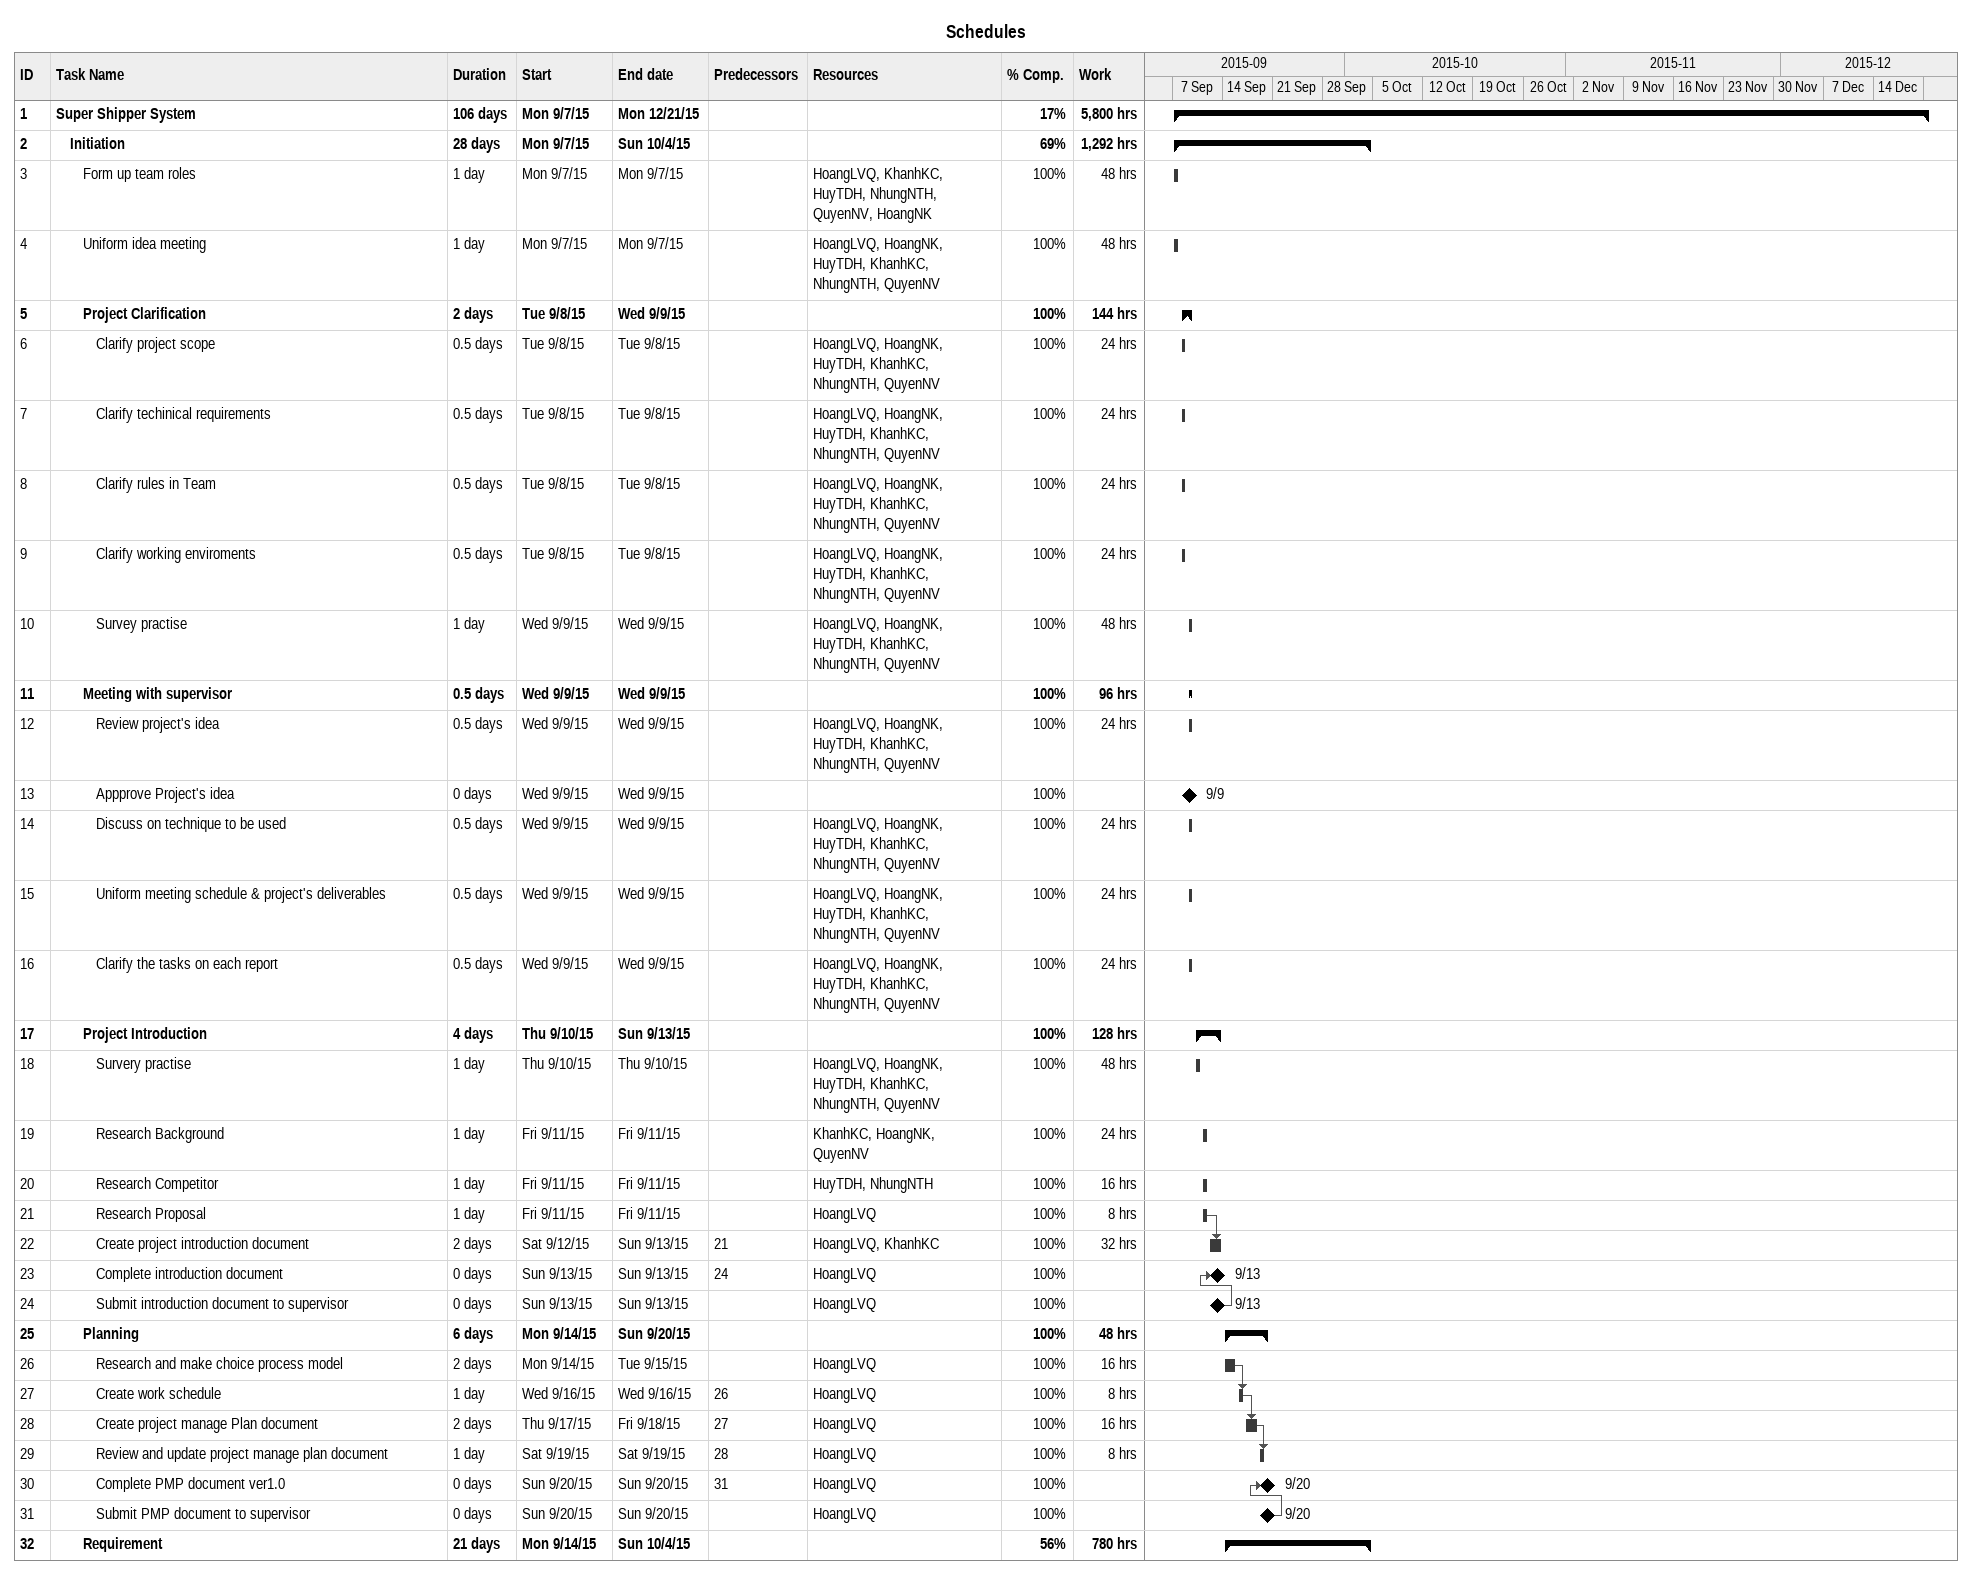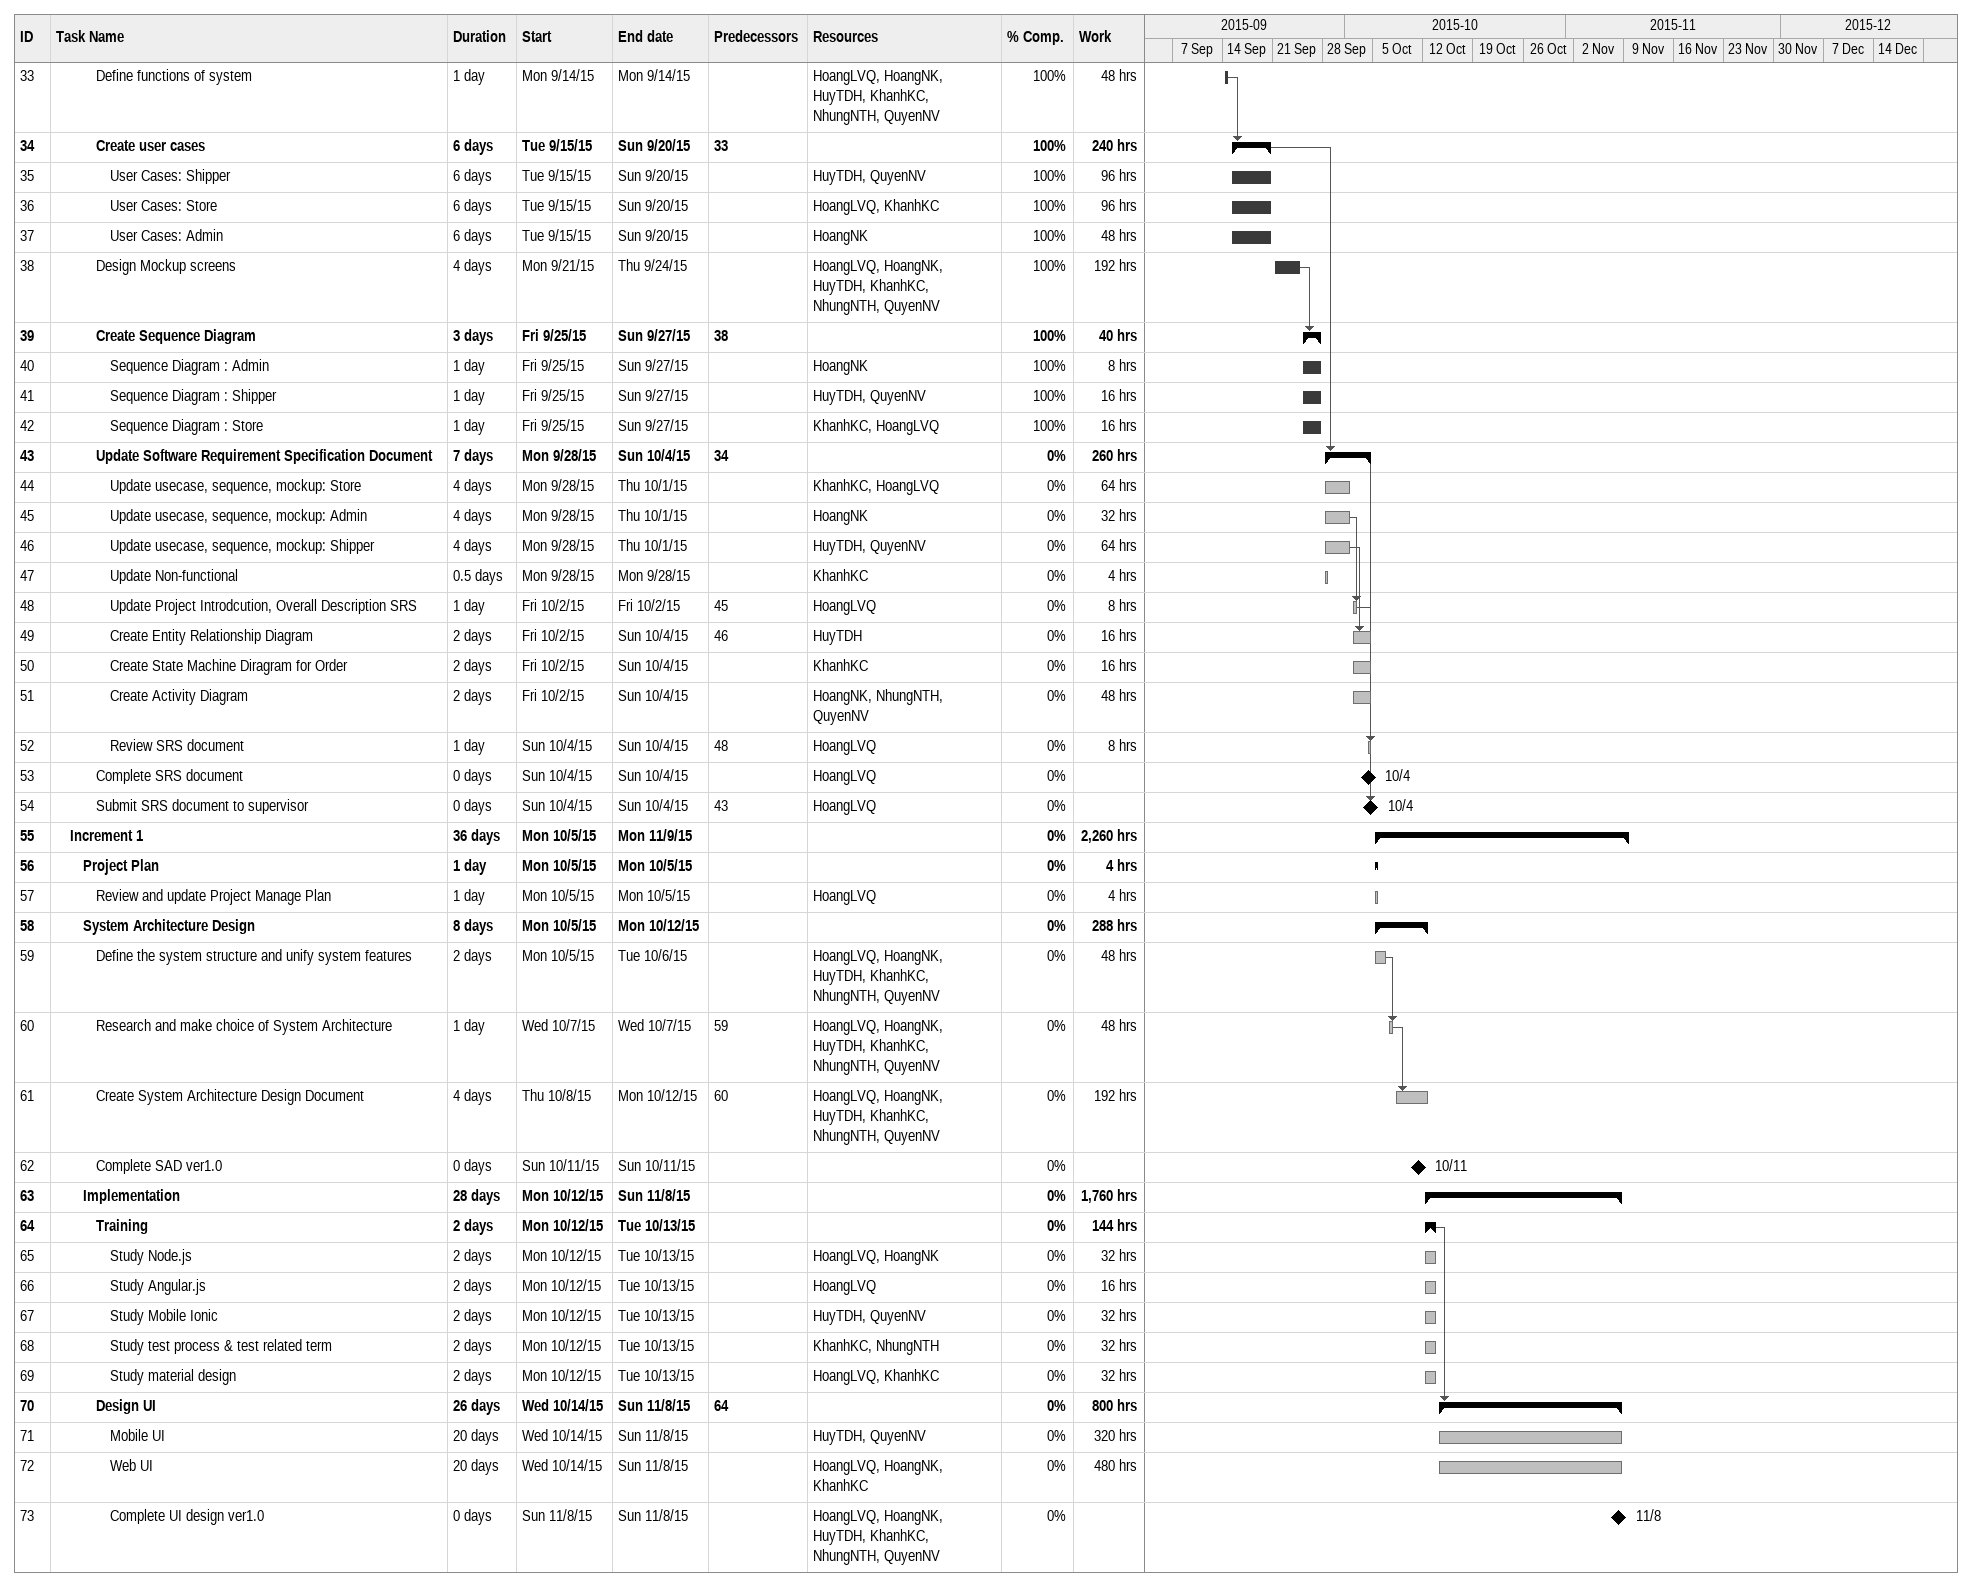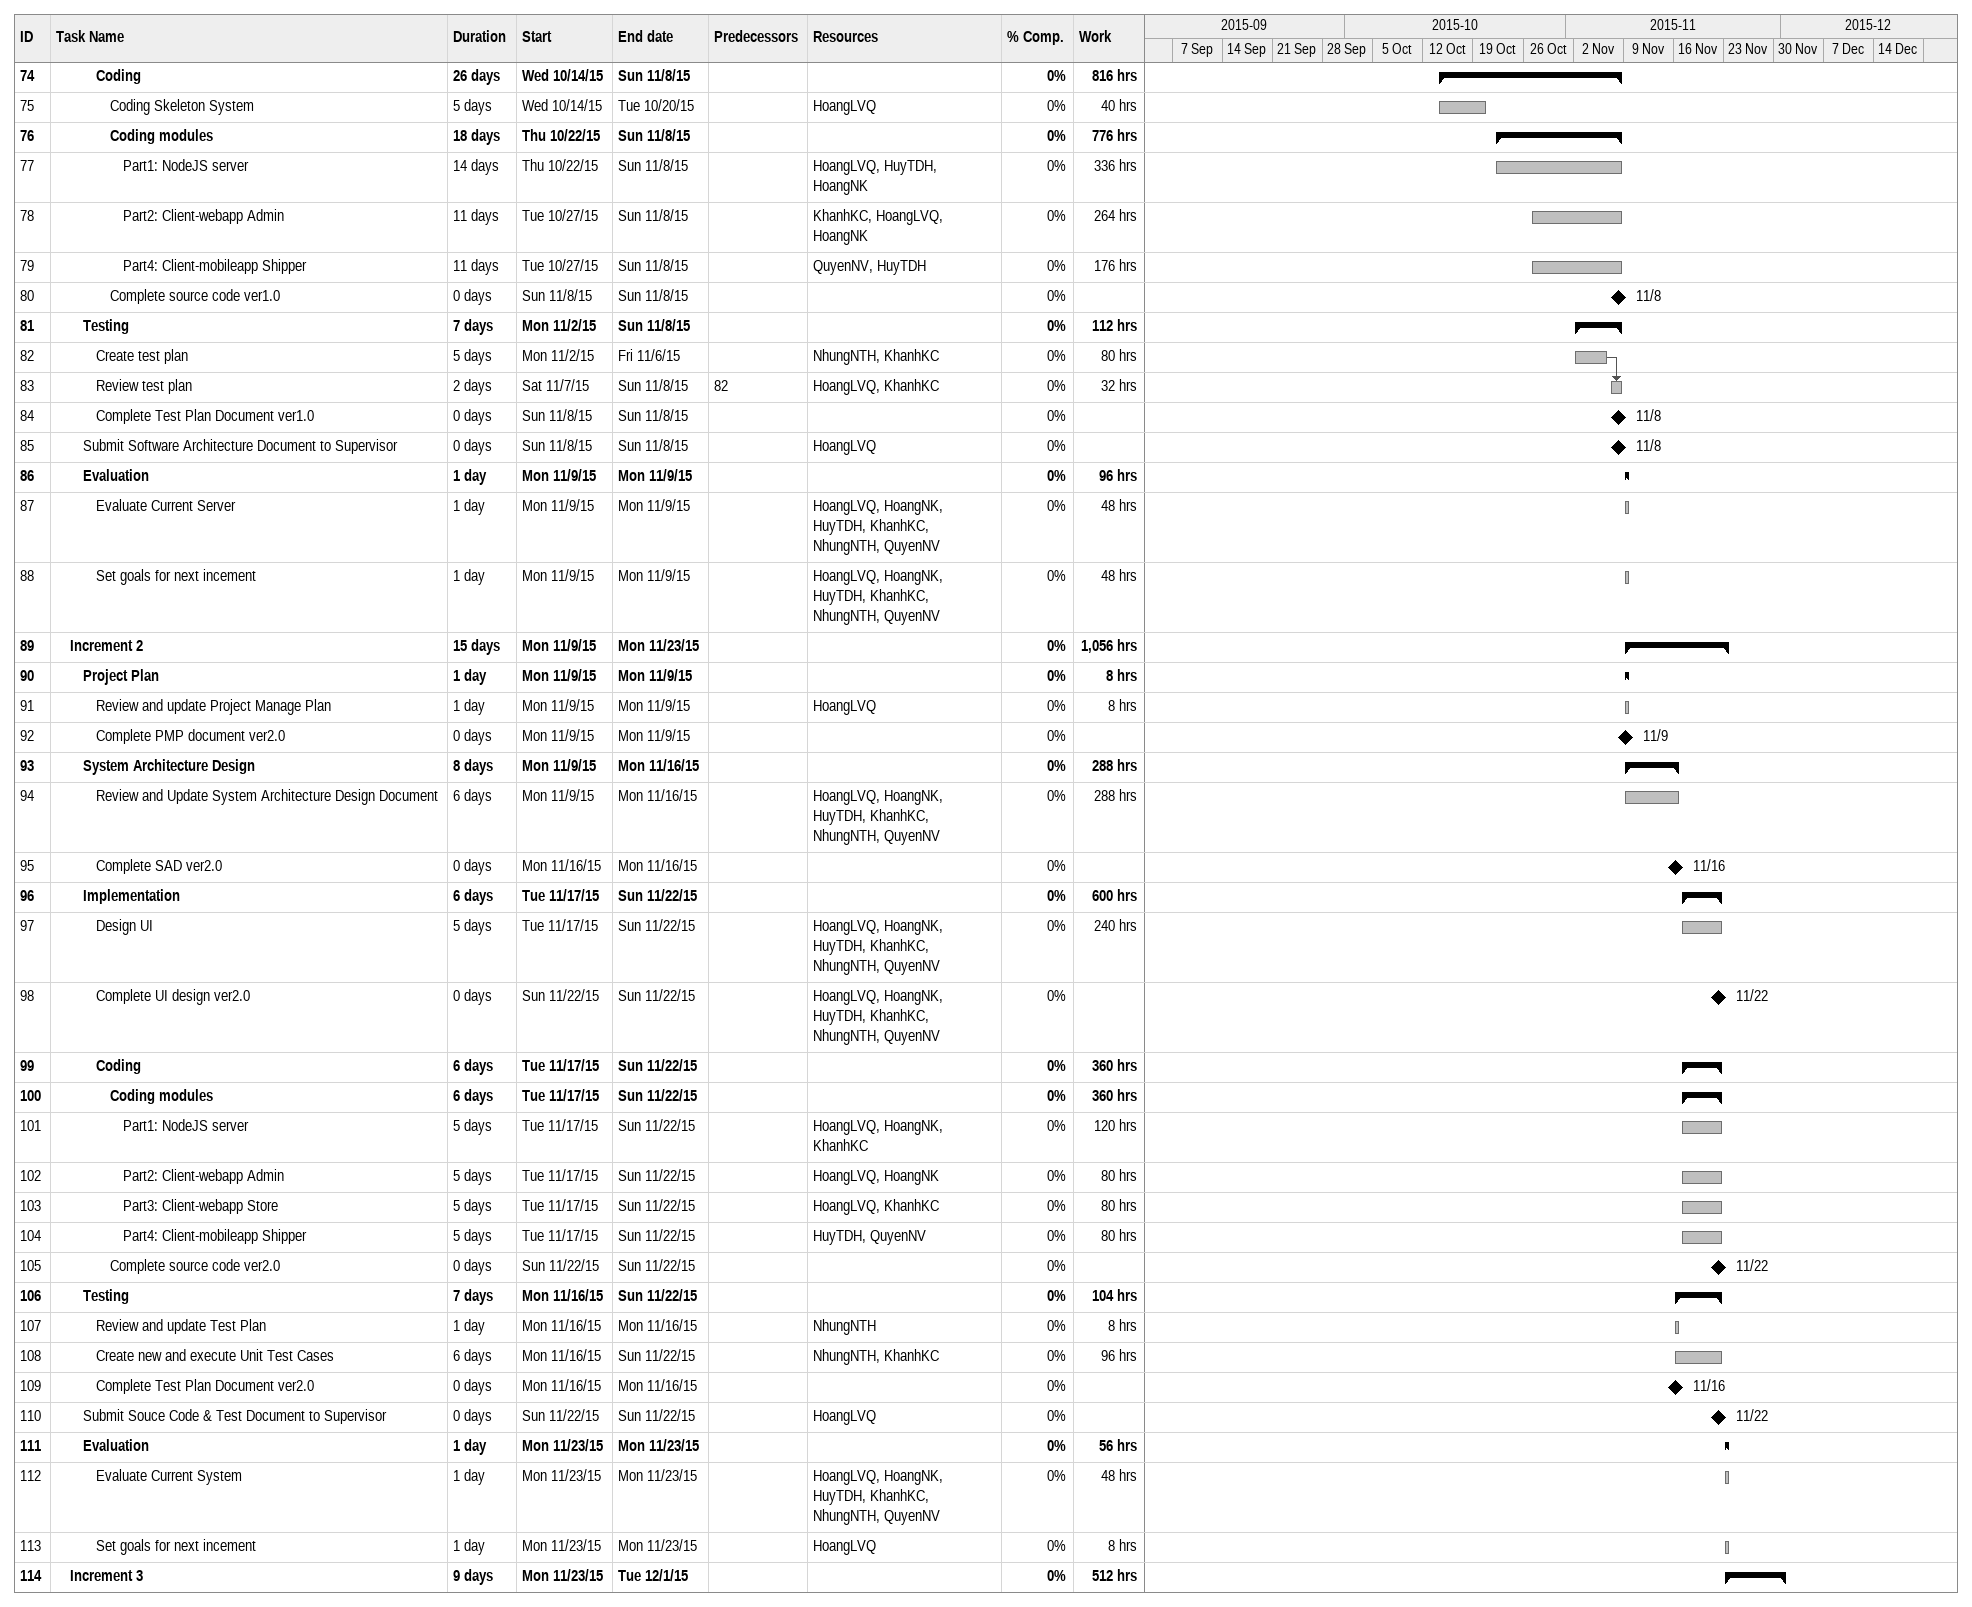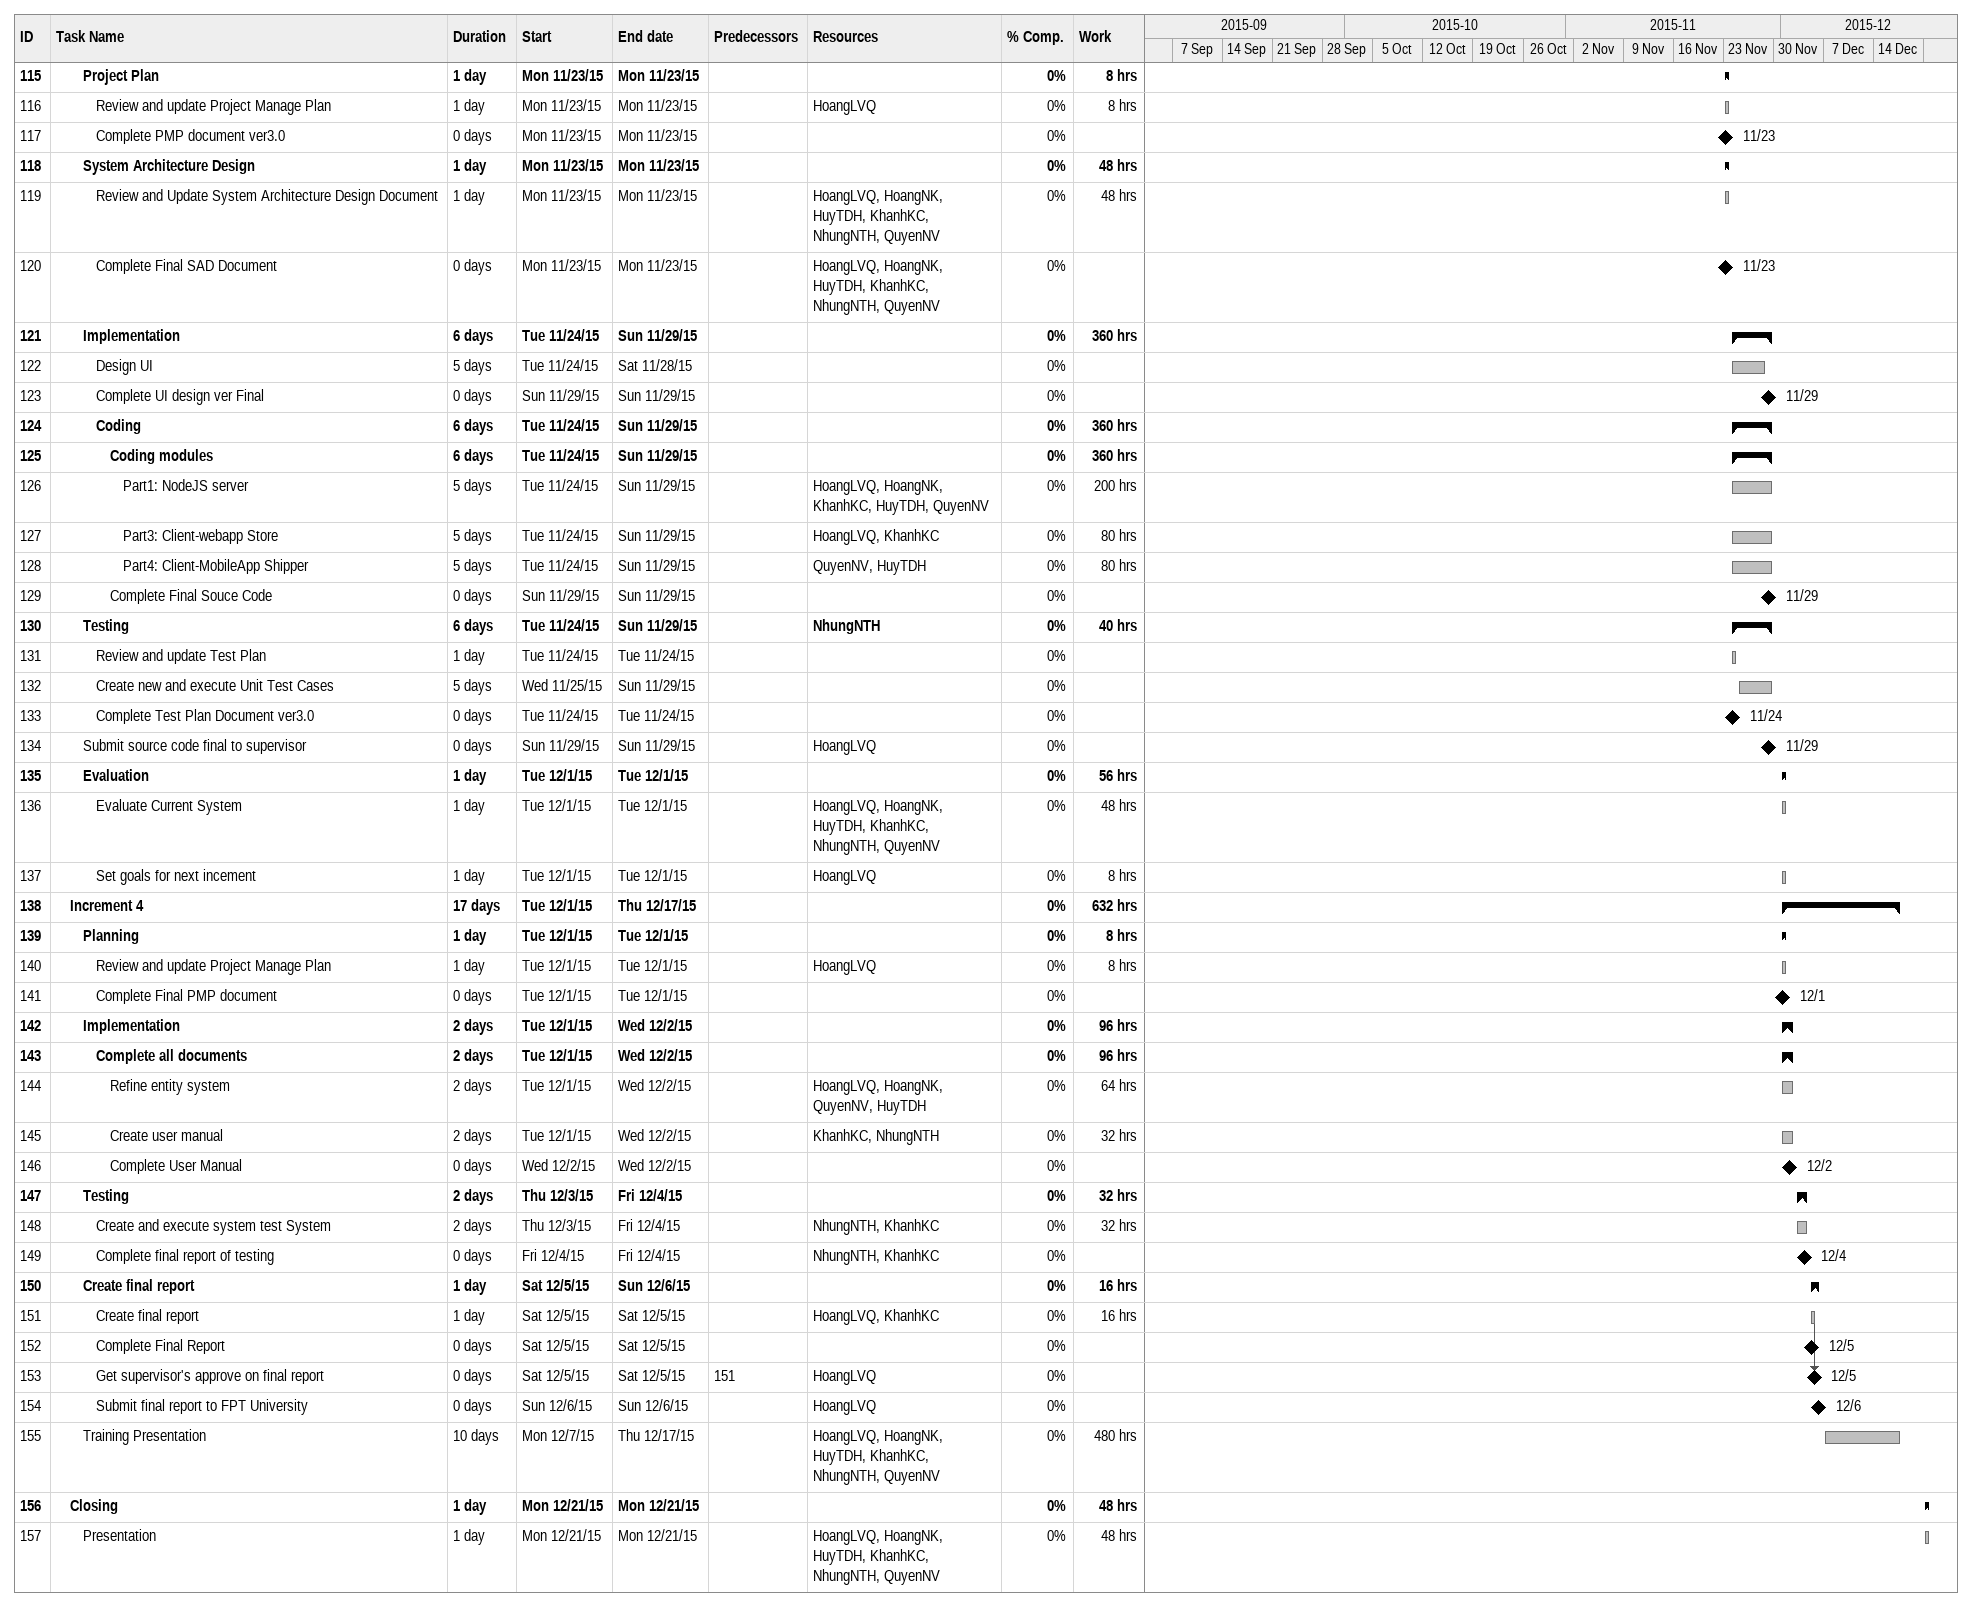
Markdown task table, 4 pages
Schedules

| ID | Level | Task | Duration | Start | Finish | Predecessors | Resources | % complete | Work (h) |
|---|---|---|---|---|---|---|---|---|---|
| 1 | 1 | **Super Shipper System** | 106d | 2015-09-07 | 2015-12-21 |  |  | 17 | 5800 |
| 2 | 2 | **Initiation** | 28d | 2015-09-07 | 2015-10-04 |  |  | 69 | 1292 |
| 3 | 3 | Form up team roles | 1d | 2015-09-07 | 2015-09-07 |  | HoangLVQ, KhanhKC, HuyTDH, NhungNTH, QuyenNV, HoangNK | 100 | 48 |
| 4 | 3 | Uniform idea meeting | 1d | 2015-09-07 | 2015-09-07 |  | HoangLVQ, HoangNK, HuyTDH, KhanhKC, NhungNTH, QuyenNV | 100 | 48 |
| 5 | 3 | **Project Clarification** | 2d | 2015-09-08 | 2015-09-09 |  |  | 100 | 144 |
| 6 | 4 | Clarify project scope | 0.5d | 2015-09-08 | 2015-09-08 |  | HoangLVQ, HoangNK, HuyTDH, KhanhKC, NhungNTH, QuyenNV | 100 | 24 |
| 7 | 4 | Clarify techinical requirements | 0.5d | 2015-09-08 | 2015-09-08 |  | HoangLVQ, HoangNK, HuyTDH, KhanhKC, NhungNTH, QuyenNV | 100 | 24 |
| 8 | 4 | Clarify rules in Team | 0.5d | 2015-09-08 | 2015-09-08 |  | HoangLVQ, HoangNK, HuyTDH, KhanhKC, NhungNTH, QuyenNV | 100 | 24 |
| 9 | 4 | Clarify working enviroments | 0.5d | 2015-09-08 | 2015-09-08 |  | HoangLVQ, HoangNK, HuyTDH, KhanhKC, NhungNTH, QuyenNV | 100 | 24 |
| 10 | 4 | Survey practise | 1d | 2015-09-09 | 2015-09-09 |  | HoangLVQ, HoangNK, HuyTDH, KhanhKC, NhungNTH, QuyenNV | 100 | 48 |
| 11 | 3 | **Meeting with supervisor** | 0.5d | 2015-09-09 | 2015-09-09 |  |  | 100 | 96 |
| 12 | 4 | Review project's idea | 0.5d | 2015-09-09 | 2015-09-09 |  | HoangLVQ, HoangNK, HuyTDH, KhanhKC, NhungNTH, QuyenNV | 100 | 24 |
| 13 | 4 | Appprove Project's idea | 0d | 2015-09-09 | 2015-09-09 |  |  | 100 |  |
| 14 | 4 | Discuss on technique to be used | 0.5d | 2015-09-09 | 2015-09-09 |  | HoangLVQ, HoangNK, HuyTDH, KhanhKC, NhungNTH, QuyenNV | 100 | 24 |
| 15 | 4 | Uniform meeting schedule & project's deliverables | 0.5d | 2015-09-09 | 2015-09-09 |  | HoangLVQ, HoangNK, HuyTDH, KhanhKC, NhungNTH, QuyenNV | 100 | 24 |
| 16 | 4 | Clarify the tasks on each report | 0.5d | 2015-09-09 | 2015-09-09 |  | HoangLVQ, HoangNK, HuyTDH, KhanhKC, NhungNTH, QuyenNV | 100 | 24 |
| 17 | 3 | **Project Introduction** | 4d | 2015-09-10 | 2015-09-13 |  |  | 100 | 128 |
| 18 | 4 | Survery practise | 1d | 2015-09-10 | 2015-09-10 |  | HoangLVQ, HoangNK, HuyTDH, KhanhKC, NhungNTH, QuyenNV | 100 | 48 |
| 19 | 4 | Research Background | 1d | 2015-09-11 | 2015-09-11 |  | KhanhKC, HoangNK, QuyenNV | 100 | 24 |
| 20 | 4 | Research Competitor | 1d | 2015-09-11 | 2015-09-11 |  | HuyTDH, NhungNTH | 100 | 16 |
| 21 | 4 | Research Proposal | 1d | 2015-09-11 | 2015-09-11 |  | HoangLVQ | 100 | 8 |
| 22 | 4 | Create project introduction document | 2d | 2015-09-12 | 2015-09-13 | 21 | HoangLVQ, KhanhKC | 100 | 32 |
| 23 | 4 | Complete introduction document | 0d | 2015-09-13 | 2015-09-13 | 24 | HoangLVQ | 100 |  |
| 24 | 4 | Submit introduction document to supervisor | 0d | 2015-09-13 | 2015-09-13 |  | HoangLVQ | 100 |  |
| 25 | 3 | **Planning** | 6d | 2015-09-14 | 2015-09-20 |  |  | 100 | 48 |
| 26 | 4 | Research and make choice process model | 2d | 2015-09-14 | 2015-09-15 |  | HoangLVQ | 100 | 16 |
| 27 | 4 | Create work schedule | 1d | 2015-09-16 | 2015-09-16 | 26 | HoangLVQ | 100 | 8 |
| 28 | 4 | Create project manage Plan document | 2d | 2015-09-17 | 2015-09-18 | 27 | HoangLVQ | 100 | 16 |
| 29 | 4 | Review and update project manage plan document | 1d | 2015-09-19 | 2015-09-19 | 28 | HoangLVQ | 100 | 8 |
| 30 | 4 | Complete PMP document ver1.0 | 0d | 2015-09-20 | 2015-09-20 | 31 | HoangLVQ | 100 |  |
| 31 | 4 | Submit PMP document to supervisor | 0d | 2015-09-20 | 2015-09-20 |  | HoangLVQ | 100 |  |
| 32 | 3 | **Requirement** | 21d | 2015-09-14 | 2015-10-04 |  |  | 56 | 780 |
| 33 | 4 | Define functions of system | 1d | 2015-09-14 | 2015-09-14 |  | HoangLVQ, HoangNK, HuyTDH, KhanhKC, NhungNTH, QuyenNV | 100 | 48 |
| 34 | 4 | **Create user cases** | 6d | 2015-09-15 | 2015-09-20 | 33 |  | 100 | 240 |
| 35 | 5 | User Cases: Shipper | 6d | 2015-09-15 | 2015-09-20 |  | HuyTDH, QuyenNV | 100 | 96 |
| 36 | 5 | User Cases: Store | 6d | 2015-09-15 | 2015-09-20 |  | HoangLVQ, KhanhKC | 100 | 96 |
| 37 | 5 | User Cases: Admin | 6d | 2015-09-15 | 2015-09-20 |  | HoangNK | 100 | 48 |
| 38 | 4 | Design Mockup screens | 4d | 2015-09-21 | 2015-09-24 |  | HoangLVQ, HoangNK, HuyTDH, KhanhKC, NhungNTH, QuyenNV | 100 | 192 |
| 39 | 4 | **Create Sequence Diagram** | 3d | 2015-09-25 | 2015-09-27 | 38 |  | 100 | 40 |
| 40 | 5 | Sequence Diagram : Admin | 1d | 2015-09-25 | 2015-09-27 |  | HoangNK | 100 | 8 |
| 41 | 5 | Sequence Diagram : Shipper | 1d | 2015-09-25 | 2015-09-27 |  | HuyTDH, QuyenNV | 100 | 16 |
| 42 | 5 | Sequence Diagram : Store | 1d | 2015-09-25 | 2015-09-27 |  | KhanhKC, HoangLVQ | 100 | 16 |
| 43 | 4 | **Update Software Requirement Specification Document** | 7d | 2015-09-28 | 2015-10-04 | 34 |  | 0 | 260 |
| 44 | 5 | Update usecase, sequence, mockup: Store | 4d | 2015-09-28 | 2015-10-01 |  | KhanhKC, HoangLVQ | 0 | 64 |
| 45 | 5 | Update usecase, sequence, mockup: Admin | 4d | 2015-09-28 | 2015-10-01 |  | HoangNK | 0 | 32 |
| 46 | 5 | Update usecase, sequence, mockup: Shipper | 4d | 2015-09-28 | 2015-10-01 |  | HuyTDH, QuyenNV | 0 | 64 |
| 47 | 5 | Update Non-functional | 0.5d | 2015-09-28 | 2015-09-28 |  | KhanhKC | 0 | 4 |
| 48 | 5 | Update Project Introdcution, Overall Description SRS | 1d | 2015-10-02 | 2015-10-02 | 45 | HoangLVQ | 0 | 8 |
| 49 | 5 | Create Entity Relationship Diagram | 2d | 2015-10-02 | 2015-10-04 | 46 | HuyTDH | 0 | 16 |
| 50 | 5 | Create State Machine Diragram for Order | 2d | 2015-10-02 | 2015-10-04 |  | KhanhKC | 0 | 16 |
| 51 | 5 | Create Activity Diagram | 2d | 2015-10-02 | 2015-10-04 |  | HoangNK, NhungNTH, QuyenNV | 0 | 48 |
| 52 | 5 | Review SRS document | 1d | 2015-10-04 | 2015-10-04 | 48 | HoangLVQ | 0 | 8 |
| 53 | 4 | Complete SRS document | 0d | 2015-10-04 | 2015-10-04 |  | HoangLVQ | 0 |  |
| 54 | 4 | Submit SRS document to supervisor | 0d | 2015-10-04 | 2015-10-04 | 43 | HoangLVQ | 0 |  |
| 55 | 2 | **Increment 1** | 36d | 2015-10-05 | 2015-11-09 |  |  | 0 | 2260 |
| 56 | 3 | **Project Plan** | 1d | 2015-10-05 | 2015-10-05 |  |  | 0 | 4 |
| 57 | 4 | Review and update Project Manage Plan | 1d | 2015-10-05 | 2015-10-05 |  | HoangLVQ | 0 | 4 |
| 58 | 3 | **System Architecture Design** | 8d | 2015-10-05 | 2015-10-12 |  |  | 0 | 288 |
| 59 | 4 | Define the system structure and unify system features | 2d | 2015-10-05 | 2015-10-06 |  | HoangLVQ, HoangNK, HuyTDH, KhanhKC, NhungNTH, QuyenNV | 0 | 48 |
| 60 | 4 | Research and make choice of System Architecture | 1d | 2015-10-07 | 2015-10-07 | 59 | HoangLVQ, HoangNK, HuyTDH, KhanhKC, NhungNTH, QuyenNV | 0 | 48 |
| 61 | 4 | Create System Architecture Design Document | 4d | 2015-10-08 | 2015-10-12 | 60 | HoangLVQ, HoangNK, HuyTDH, KhanhKC, NhungNTH, QuyenNV | 0 | 192 |
| 62 | 4 | Complete SAD ver1.0 | 0d | 2015-10-11 | 2015-10-11 |  |  | 0 |  |
| 63 | 3 | **Implementation** | 28d | 2015-10-12 | 2015-11-08 |  |  | 0 | 1760 |
| 64 | 4 | **Training** | 2d | 2015-10-12 | 2015-10-13 |  |  | 0 | 144 |
| 65 | 5 | Study Node.js | 2d | 2015-10-12 | 2015-10-13 |  | HoangLVQ, HoangNK | 0 | 32 |
| 66 | 5 | Study Angular.js | 2d | 2015-10-12 | 2015-10-13 |  | HoangLVQ | 0 | 16 |
| 67 | 5 | Study Mobile Ionic | 2d | 2015-10-12 | 2015-10-13 |  | HuyTDH, QuyenNV | 0 | 32 |
| 68 | 5 | Study test process & test related term | 2d | 2015-10-12 | 2015-10-13 |  | KhanhKC, NhungNTH | 0 | 32 |
| 69 | 5 | Study material design | 2d | 2015-10-12 | 2015-10-13 |  | HoangLVQ, KhanhKC | 0 | 32 |
| 70 | 4 | **Design UI** | 26d | 2015-10-14 | 2015-11-08 | 64 |  | 0 | 800 |
| 71 | 5 | Mobile UI | 20d | 2015-10-14 | 2015-11-08 |  | HuyTDH, QuyenNV | 0 | 320 |
| 72 | 5 | Web UI | 20d | 2015-10-14 | 2015-11-08 |  | HoangLVQ, HoangNK, KhanhKC | 0 | 480 |
| 73 | 5 | Complete UI design ver1.0 | 0d | 2015-11-08 | 2015-11-08 |  | HoangLVQ, HoangNK, HuyTDH, KhanhKC, NhungNTH, QuyenNV | 0 |  |
| 74 | 4 | **Coding** | 26d | 2015-10-14 | 2015-11-08 |  |  | 0 | 816 |
| 75 | 5 | Coding Skeleton System | 5d | 2015-10-14 | 2015-10-20 |  | HoangLVQ | 0 | 40 |
| 76 | 5 | **Coding modules** | 18d | 2015-10-22 | 2015-11-08 |  |  | 0 | 776 |
| 77 | 6 | Part1: NodeJS server | 14d | 2015-10-22 | 2015-11-08 |  | HoangLVQ, HuyTDH, HoangNK | 0 | 336 |
| 78 | 6 | Part2: Client-webapp Admin | 11d | 2015-10-27 | 2015-11-08 |  | KhanhKC, HoangLVQ, HoangNK | 0 | 264 |
| 79 | 6 | Part4: Client-mobileapp Shipper | 11d | 2015-10-27 | 2015-11-08 |  | QuyenNV, HuyTDH | 0 | 176 |
| 80 | 5 | Complete source code ver1.0 | 0d | 2015-11-08 | 2015-11-08 |  |  | 0 |  |
| 81 | 3 | **Testing** | 7d | 2015-11-02 | 2015-11-08 |  |  | 0 | 112 |
| 82 | 4 | Create test plan | 5d | 2015-11-02 | 2015-11-06 |  | NhungNTH, KhanhKC | 0 | 80 |
| 83 | 4 | Review test plan | 2d | 2015-11-07 | 2015-11-08 | 82 | HoangLVQ, KhanhKC | 0 | 32 |
| 84 | 4 | Complete Test Plan Document ver1.0 | 0d | 2015-11-08 | 2015-11-08 |  |  | 0 |  |
| 85 | 3 | Submit Software Architecture Document to Supervisor | 0d | 2015-11-08 | 2015-11-08 |  | HoangLVQ | 0 |  |
| 86 | 3 | **Evaluation** | 1d | 2015-11-09 | 2015-11-09 |  |  | 0 | 96 |
| 87 | 4 | Evaluate Current Server | 1d | 2015-11-09 | 2015-11-09 |  | HoangLVQ, HoangNK, HuyTDH, KhanhKC, NhungNTH, QuyenNV | 0 | 48 |
| 88 | 4 | Set goals for next incement | 1d | 2015-11-09 | 2015-11-09 |  | HoangLVQ, HoangNK, HuyTDH, KhanhKC, NhungNTH, QuyenNV | 0 | 48 |
| 89 | 2 | **Increment 2** | 15d | 2015-11-09 | 2015-11-23 |  |  | 0 | 1056 |
| 90 | 3 | **Project Plan** | 1d | 2015-11-09 | 2015-11-09 |  |  | 0 | 8 |
| 91 | 4 | Review and update Project Manage Plan | 1d | 2015-11-09 | 2015-11-09 |  | HoangLVQ | 0 | 8 |
| 92 | 4 | Complete PMP document ver2.0 | 0d | 2015-11-09 | 2015-11-09 |  |  | 0 |  |
| 93 | 3 | **System Architecture Design** | 8d | 2015-11-09 | 2015-11-16 |  |  | 0 | 288 |
| 94 | 4 | Review and Update System Architecture Design Document | 6d | 2015-11-09 | 2015-11-16 |  | HoangLVQ, HoangNK, HuyTDH, KhanhKC, NhungNTH, QuyenNV | 0 | 288 |
| 95 | 4 | Complete SAD ver2.0 | 0d | 2015-11-16 | 2015-11-16 |  |  | 0 |  |
| 96 | 3 | **Implementation** | 6d | 2015-11-17 | 2015-11-22 |  |  | 0 | 600 |
| 97 | 4 | Design UI | 5d | 2015-11-17 | 2015-11-22 |  | HoangLVQ, HoangNK, HuyTDH, KhanhKC, NhungNTH, QuyenNV | 0 | 240 |
| 98 | 4 | Complete UI design ver2.0 | 0d | 2015-11-22 | 2015-11-22 |  | HoangLVQ, HoangNK, HuyTDH, KhanhKC, NhungNTH, QuyenNV | 0 |  |
| 99 | 4 | **Coding** | 6d | 2015-11-17 | 2015-11-22 |  |  | 0 | 360 |
| 100 | 5 | **Coding modules** | 6d | 2015-11-17 | 2015-11-22 |  |  | 0 | 360 |
| 101 | 6 | Part1: NodeJS server | 5d | 2015-11-17 | 2015-11-22 |  | HoangLVQ, HoangNK, KhanhKC | 0 | 120 |
| 102 | 6 | Part2: Client-webapp Admin | 5d | 2015-11-17 | 2015-11-22 |  | HoangLVQ, HoangNK | 0 | 80 |
| 103 | 6 | Part3: Client-webapp Store | 5d | 2015-11-17 | 2015-11-22 |  | HoangLVQ, KhanhKC | 0 | 80 |
| 104 | 6 | Part4: Client-mobileapp Shipper | 5d | 2015-11-17 | 2015-11-22 |  | HuyTDH, QuyenNV | 0 | 80 |
| 105 | 5 | Complete source code ver2.0 | 0d | 2015-11-22 | 2015-11-22 |  |  | 0 |  |
| 106 | 3 | **Testing** | 7d | 2015-11-16 | 2015-11-22 |  |  | 0 | 104 |
| 107 | 4 | Review and update Test Plan | 1d | 2015-11-16 | 2015-11-16 |  | NhungNTH | 0 | 8 |
| 108 | 4 | Create new and execute Unit Test Cases | 6d | 2015-11-16 | 2015-11-22 |  | NhungNTH, KhanhKC | 0 | 96 |
| 109 | 4 | Complete Test Plan Document ver2.0 | 0d | 2015-11-16 | 2015-11-16 |  |  | 0 |  |
| 110 | 3 | Submit Souce Code & Test Document to Supervisor | 0d | 2015-11-22 | 2015-11-22 |  | HoangLVQ | 0 |  |
| 111 | 3 | **Evaluation** | 1d | 2015-11-23 | 2015-11-23 |  |  | 0 | 56 |
| 112 | 4 | Evaluate Current System | 1d | 2015-11-23 | 2015-11-23 |  | HoangLVQ, HoangNK, HuyTDH, KhanhKC, NhungNTH, QuyenNV | 0 | 48 |
| 113 | 4 | Set goals for next incement | 1d | 2015-11-23 | 2015-11-23 |  | HoangLVQ | 0 | 8 |
| 114 | 2 | **Increment 3** | 9d | 2015-11-23 | 2015-12-01 |  |  | 0 | 512 |
| 115 | 3 | **Project Plan** | 1d | 2015-11-23 | 2015-11-23 |  |  | 0 | 8 |
| 116 | 4 | Review and update Project Manage Plan | 1d | 2015-11-23 | 2015-11-23 |  | HoangLVQ | 0 | 8 |
| 117 | 4 | Complete PMP document ver3.0 | 0d | 2015-11-23 | 2015-11-23 |  |  | 0 |  |
| 118 | 3 | **System Architecture Design** | 1d | 2015-11-23 | 2015-11-23 |  |  | 0 | 48 |
| 119 | 4 | Review and Update System Architecture Design Document | 1d | 2015-11-23 | 2015-11-23 |  | HoangLVQ, HoangNK, HuyTDH, KhanhKC, NhungNTH, QuyenNV | 0 | 48 |
| 120 | 4 | Complete Final SAD Document | 0d | 2015-11-23 | 2015-11-23 |  | HoangLVQ, HoangNK, HuyTDH, KhanhKC, NhungNTH, QuyenNV | 0 |  |
| 121 | 3 | **Implementation** | 6d | 2015-11-24 | 2015-11-29 |  |  | 0 | 360 |
| 122 | 4 | Design UI | 5d | 2015-11-24 | 2015-11-28 |  |  | 0 |  |
| 123 | 4 | Complete UI design ver Final | 0d | 2015-11-29 | 2015-11-29 |  |  | 0 |  |
| 124 | 4 | **Coding** | 6d | 2015-11-24 | 2015-11-29 |  |  | 0 | 360 |
| 125 | 5 | **Coding modules** | 6d | 2015-11-24 | 2015-11-29 |  |  | 0 | 360 |
| 126 | 6 | Part1: NodeJS server | 5d | 2015-11-24 | 2015-11-29 |  | HoangLVQ, HoangNK, KhanhKC, HuyTDH, QuyenNV | 0 | 200 |
| 127 | 6 | Part3: Client-webapp Store | 5d | 2015-11-24 | 2015-11-29 |  | HoangLVQ, KhanhKC | 0 | 80 |
| 128 | 6 | Part4: Client-MobileApp Shipper | 5d | 2015-11-24 | 2015-11-29 |  | QuyenNV, HuyTDH | 0 | 80 |
| 129 | 5 | Complete Final Souce Code | 0d | 2015-11-29 | 2015-11-29 |  |  | 0 |  |
| 130 | 3 | **Testing** | 6d | 2015-11-24 | 2015-11-29 |  | NhungNTH | 0 | 40 |
| 131 | 4 | Review and update Test Plan | 1d | 2015-11-24 | 2015-11-24 |  |  | 0 |  |
| 132 | 4 | Create new and execute Unit Test Cases | 5d | 2015-11-25 | 2015-11-29 |  |  | 0 |  |
| 133 | 4 | Complete Test Plan Document ver3.0 | 0d | 2015-11-24 | 2015-11-24 |  |  | 0 |  |
| 134 | 3 | Submit source code final to supervisor | 0d | 2015-11-29 | 2015-11-29 |  | HoangLVQ | 0 |  |
| 135 | 3 | **Evaluation** | 1d | 2015-12-01 | 2015-12-01 |  |  | 0 | 56 |
| 136 | 4 | Evaluate Current System | 1d | 2015-12-01 | 2015-12-01 |  | HoangLVQ, HoangNK, HuyTDH, KhanhKC, NhungNTH, QuyenNV | 0 | 48 |
| 137 | 4 | Set goals for next incement | 1d | 2015-12-01 | 2015-12-01 |  | HoangLVQ | 0 | 8 |
| 138 | 2 | **Increment 4** | 17d | 2015-12-01 | 2015-12-17 |  |  | 0 | 632 |
| 139 | 3 | **Planning** | 1d | 2015-12-01 | 2015-12-01 |  |  | 0 | 8 |
| 140 | 4 | Review and update Project Manage Plan | 1d | 2015-12-01 | 2015-12-01 |  | HoangLVQ | 0 | 8 |
| 141 | 4 | Complete Final PMP document | 0d | 2015-12-01 | 2015-12-01 |  |  | 0 |  |
| 142 | 3 | **Implementation** | 2d | 2015-12-01 | 2015-12-02 |  |  | 0 | 96 |
| 143 | 4 | **Complete all documents** | 2d | 2015-12-01 | 2015-12-02 |  |  | 0 | 96 |
| 144 | 5 | Refine entity system | 2d | 2015-12-01 | 2015-12-02 |  | HoangLVQ, HoangNK, QuyenNV, HuyTDH | 0 | 64 |
| 145 | 5 | Create user manual | 2d | 2015-12-01 | 2015-12-02 |  | KhanhKC, NhungNTH | 0 | 32 |
| 146 | 5 | Complete User Manual | 0d | 2015-12-02 | 2015-12-02 |  |  | 0 |  |
| 147 | 3 | **Testing** | 2d | 2015-12-03 | 2015-12-04 |  |  | 0 | 32 |
| 148 | 4 | Create and execute system test System | 2d | 2015-12-03 | 2015-12-04 |  | NhungNTH, KhanhKC | 0 | 32 |
| 149 | 4 | Complete final report of testing | 0d | 2015-12-04 | 2015-12-04 |  | NhungNTH, KhanhKC | 0 |  |
| 150 | 3 | **Create final report** | 1d | 2015-12-05 | 2015-12-06 |  |  | 0 | 16 |
| 151 | 4 | Create final report | 1d | 2015-12-05 | 2015-12-05 |  | HoangLVQ, KhanhKC | 0 | 16 |
| 152 | 4 | Complete Final Report | 0d | 2015-12-05 | 2015-12-05 |  |  | 0 |  |
| 153 | 4 | Get supervisor's approve on final report | 0d | 2015-12-05 | 2015-12-05 | 151 | HoangLVQ | 0 |  |
| 154 | 4 | Submit final report to FPT University | 0d | 2015-12-06 | 2015-12-06 |  | HoangLVQ | 0 |  |
| 155 | 3 | Training Presentation | 10d | 2015-12-07 | 2015-12-17 |  | HoangLVQ, HoangNK, HuyTDH, KhanhKC, NhungNTH, QuyenNV | 0 | 480 |
| 156 | 2 | **Closing** | 1d | 2015-12-21 | 2015-12-21 |  |  | 0 | 48 |
| 157 | 3 | Presentation | 1d | 2015-12-21 | 2015-12-21 |  | HoangLVQ, HoangNK, HuyTDH, KhanhKC, NhungNTH, QuyenNV | 0 | 48 |
